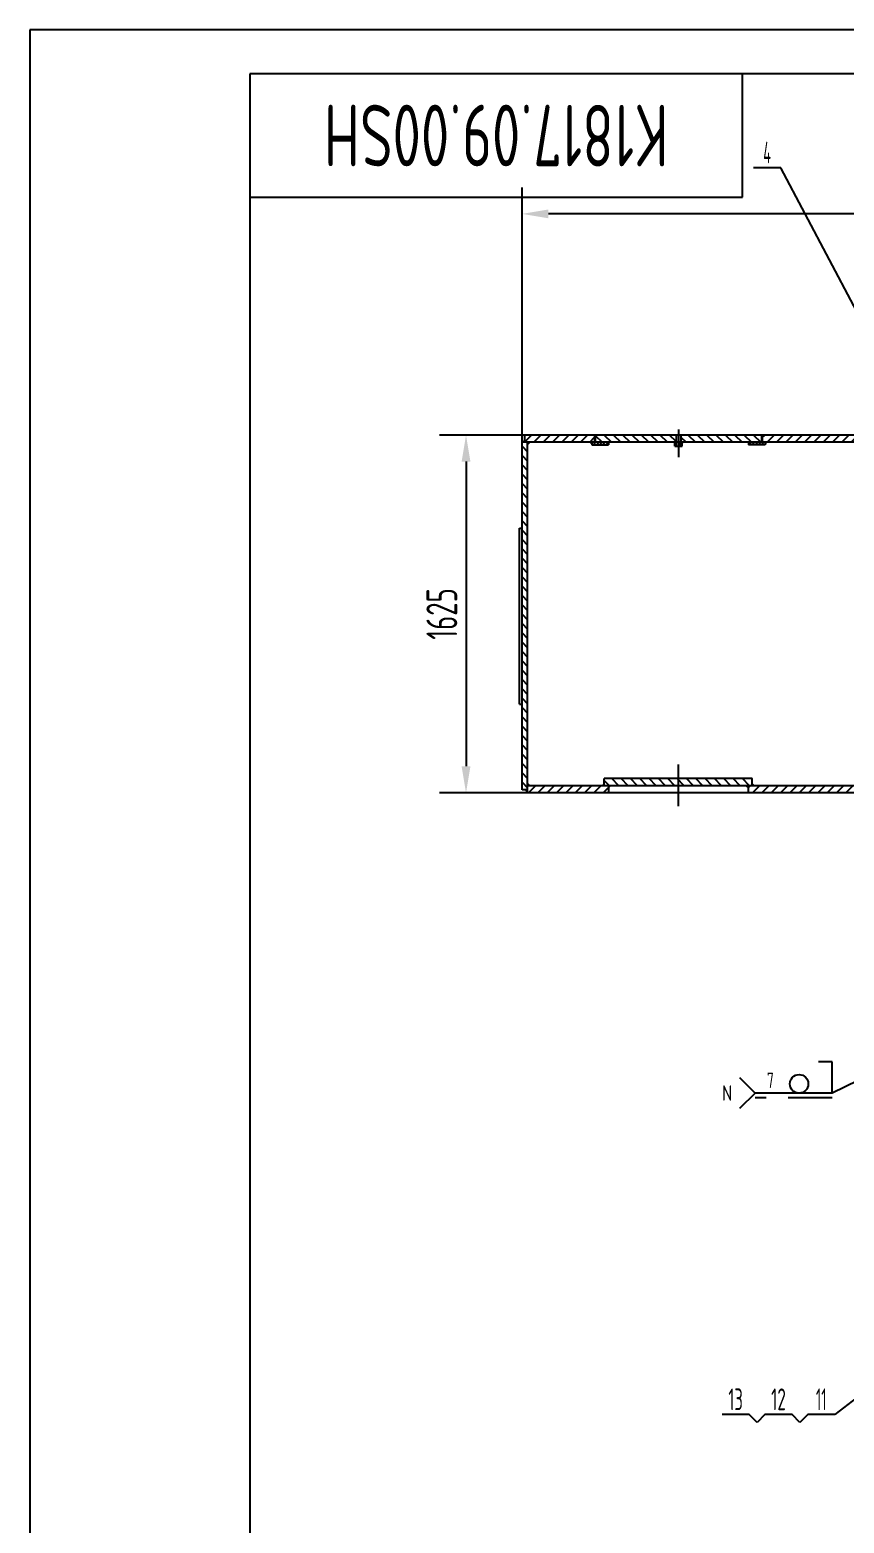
# Model space of a CAD drawing. Header units: millimetres. Extents: x 0 to 16800, y 0 to 12356.
# Drawn here: x 0 to 3701, y 5093 to 11880 of the extents above; entities that cross this region are included whole.
import ezdxf
from ezdxf.enums import TextEntityAlignment as Align

# ---------------------------------------------------------------- set-up
doc = ezdxf.new("R2010")
doc.units = ezdxf.units.MM
doc.header["$LTSCALE"] = 400
doc.linetypes.add('F', pattern=[0.75, 0.5, -0.25])
doc.linetypes.add('G', pattern=[2, 1.25, -0.25, 0.25, -0.25])
for name, color, linetype in [('01', 7, 'Continuous'), ('02', 1, 'Continuous'), ('04', 2, 'F'), ('05', 142, 'G'), ('08', 1, 'Continuous'), ('11', 3, 'Continuous'), ('13', 3, 'Continuous')]:
    doc.layers.add(name, color=color, linetype=linetype)
doc.styles.get("Standard").update_dxf_attribs({"font": 'isocp', "width": 0.707, "bigfont": 'intecad.shx'})
doc.dimstyles.new('INTE', dxfattribs={"dimscale": 40, "dimtxt": 3.5, "dimasz": 3, "dimexe": 3, "dimexo": 0, "dimgap": 1, "dimtad": 1, "dimdec": 1, "dimdsep": 46, "dimtxsty": 'Standard', "dimcen": 0, "dimclrd": 1, "dimclre": 1, "dimclrt": 3, "dimaunit": 1, "dimadec": 0, "dimazin": 0, "dimtfac": 1, "dimtmove": 0, "dimatfit": 0, "dimfxl": 0, "dimarcsym": 0})
pattern_1 = [(135, (-12997.702, -1081.843), (-21.213203, -21.213203), [])]
pattern_2 = [(45, (-12997.702, -1081.843), (-21.213203, 21.213203), [])]

# ---------------------------------------------------------------- blocks, each defined once
blk = doc.blocks.new('*D17')
at = {"layer": '08', "color": 1, "lineweight": -2}
for p, q in [((2275.3, 10037.8), (1862.7, 10037.8)), ((1982.7, 9917.8), (1982.7, 8532.8)), ((2262.3, 8412.8), (1862.7, 8412.8))]:
    blk.add_line(p, q, dxfattribs=at)
at = {"layer": '08', "color": 1}
for points in [[(1962.7, 9917.8), (2002.7, 9917.8), (1982.7, 10037.8)], [(1962.7, 8532.8), (2002.7, 8532.8), (1982.7, 8412.8)]]:
    blk.add_solid(points, dxfattribs=at)
at = {"layer": 'Defpoints', "color": 0}
for p in [(2275.3, 10037.8), (1982.7, 8412.8), (2262.3, 8412.8)]:
    blk.add_point(p, dxfattribs=at)
at = {"layer": '08', "color": 3, "insert": (1872.7, 9225.3), "char_height": 140, "attachment_point": 5, "rotation": 90}
blk.add_mtext('1625', dxfattribs=at)
blk = doc.blocks.new('*D18')
at = {"layer": '08', "color": 1, "lineweight": -2}
for p, q in [((2237.3, 9987.5), (2237.3, 11163.6)), ((11786.9, 10652.9), (11786.9, 11163.6)), ((11666.9, 11043.6), (2357.3, 11043.6))]:
    blk.add_line(p, q, dxfattribs=at)
at = {"layer": '08', "color": 1}
for points in [[(2357.3, 11063.6), (2357.3, 11023.6), (2237.3, 11043.6)], [(11666.9, 11063.6), (11666.9, 11023.6), (11786.9, 11043.6)]]:
    blk.add_solid(points, dxfattribs=at)
at = {"layer": 'Defpoints', "color": 0}
for p in [(2237.3, 11043.6), (11786.9, 10652.9), (2237.3, 9987.5)]:
    blk.add_point(p, dxfattribs=at)
at = {"layer": '08', "color": 3, "insert": (7012.1, 11153.6), "char_height": 140, "attachment_point": 5}
blk.add_mtext('9549.6', dxfattribs=at)
blk = doc.blocks.new('*U156', base_point=(2815.8, 4587.8))
at = {"layer": '01'}
blk.add_circle((2014.6, 4312.6), 42, dxfattribs=at)
at = {"layer": '02'}
for points in [[(2752.9, 4557.1), (2164.6, 4270.6), (1814.6, 4270.6)], [(1743.9, 4341.3), (1814.6, 4270.6), (1743.9, 4199.9)]]:
    blk.add_lwpolyline(points, dxfattribs=at)
blk.add_lwpolyline([(2815.8, 4587.8, 0, 16, 0), (2752.9, 4557.1, 16, 16, 0)], format="xyseb", dxfattribs=at)
at = {"layer": '04'}
blk.add_line((2164.6, 4249.6), (1814.6, 4249.6), dxfattribs=at)
at = {"layer": '13', "width": 0.707}
blk.add_text('7', height=70, dxfattribs=at).set_placement((1868.6, 4293.6))
at = {"layer": '13', "width": 1.010989}
blk.add_text('N', height=70, dxfattribs=at).set_placement((1664.6, 4235.6), (1710.6, 4235.6), align=Align.FIT)
blk = doc.blocks.new('*U170', base_point=(251.96, 168.31))
at = {"layer": '01'}
for p, q in [((251.96, 168.31), (251.96, 182.31)), ((195.96, 168.31), (251.96, 168.31))]:
    blk.add_line(p, q, dxfattribs=at)
blk = doc.blocks.new('*U171')
at = {"layer": '04'}
blk.add_blockref('*U170', (0, 0), dxfattribs=at)
blk = doc.blocks.new('*U172')
at = {"layer": '01'}
for points in [[(415, 292), (25, 292)], [(25, 292), (25, 5)]]:
    blk.add_lwpolyline(points, dxfattribs=at)
at = {"layer": '02'}
for points in [[(420, 297), (0, 297)], [(0, 297), (0, 0)]]:
    blk.add_lwpolyline(points, dxfattribs=at)

msp = doc.modelspace()

# ---------------------------------------------------------------- hatches: boundary and pattern name
h = msp.add_hatch(color=256)
h.paths.add_polyline_path([(2272.34, 10005.81), (2262.34, 10005.81), (2262.34, 9995.81)])
h.paths.add_polyline_path([(2249.34, 10015.81), (2239.34, 10005.81), (2249.34, 10005.81)])
for points in [[(2546.34, 10005.81), (2554.34, 10005.81), (2554.34, 9997.81)], [(2927.36, 10005.81), (2931.86, 10005.81), (2931.86, 10001.31)], [(2969.31, 10005.81), (2964.81, 10005.81), (2964.81, 10001.31)], [(3342.34, 10005.81), (3342.34, 9997.81), (3350.34, 10005.81)], [(2602.84, 8444.81), (2610.84, 8444.81), (2610.84, 8452.81)], [(2629.84, 8444.81), (2637.84, 8444.81), (2629.84, 8436.81)], [(3264.84, 8444.81), (3256.84, 8444.81), (3264.84, 8436.81)], [(3283.84, 8452.81), (3291.84, 8444.81), (3283.84, 8444.81)]]:
    msp.add_hatch(color=256).paths.add_polyline_path(points)
h = msp.add_hatch(color=256)
h.paths.add_polyline_path([(2262.34, 8454.81), (2262.34, 8444.81), (2272.34, 8444.81)])
h.paths.add_polyline_path([(2262.34, 8425.81), (2252.34, 8425.81), (2262.34, 8415.81)])
at = {"layer": '02'}
h = msp.add_hatch(dxfattribs=at)
h.set_pattern_fill('_USER', color=256, scale=30, angle=135, style=0, pattern_type=0)
h.set_pattern_definition(pattern_1)
h.paths.add_polyline_path([(2262.34, 10005.81), (2237.34, 10005.81), (2237.34, 8425.81), (2262.34, 8425.81)])
h = msp.add_hatch(dxfattribs=at)
h.set_pattern_fill('_USER', color=256, scale=30, angle=45, style=0, pattern_type=0)
h.set_pattern_definition(pattern_2)
h.paths.add_polyline_path([(2249.34, 10037.81), (2249.34, 10005.81), (2567.34, 10005.81), (2567.34, 10037.81)])
h = msp.add_hatch(dxfattribs=at)
h.set_pattern_fill('_USER', color=256, scale=10, angle=45, style=0, pattern_type=0)
h.set_pattern_definition([(45, (-12997.702, -1081.843), (-7.071068, 7.071068), [])])
h.paths.add_polyline_path([(2630.34, 9993.81), (2630.34, 10005.81), (2554.34, 10005.81), (2554.34, 9993.81)])
h.paths.add_polyline_path([(3266.34, 10005.81), (3266.34, 9993.81), (3342.34, 9993.81), (3342.34, 10005.81)])
h = msp.add_hatch(dxfattribs=at)
h.set_pattern_fill('_USER', color=256, scale=30, angle=135, style=0, pattern_type=0)
h.set_pattern_definition(pattern_1)
h.paths.add_polyline_path([(2937.34, 10005.81), (2937.34, 10037.81), (2570.34, 10037.81), (2570.34, 10005.81)])
h.paths.add_polyline_path([(3326.34, 10005.81), (3326.34, 10037.81), (2959.34, 10037.81), (2959.34, 10005.81)])
h = msp.add_hatch(dxfattribs=at)
h.set_pattern_fill('_USER', color=256, scale=30, angle=45, style=0, pattern_type=0)
h.set_pattern_definition(pattern_2)
h.paths.add_polyline_path([(5577.34, 10005.81), (5577.34, 10037.81), (3329.34, 10037.81), (3329.34, 10005.81)])
h = msp.add_hatch(dxfattribs=at)
h.set_pattern_fill('_USER', color=256, scale=30, angle=45, style=0, pattern_type=0)
h.set_pattern_definition(pattern_2)
h.paths.add_polyline_path([(4090.84, 8412.81), (4090.84, 8444.81), (3264.84, 8444.81), (3264.84, 8412.81)])
h.paths.add_polyline_path([(2629.84, 8412.81), (2629.84, 8444.81), (2262.34, 8444.81), (2262.34, 8412.81)])
h = msp.add_hatch(dxfattribs=at)
h.set_pattern_fill('_USER', color=256, scale=30, angle=135, style=0, pattern_type=0)
h.set_pattern_definition(pattern_1)
h.paths.add_polyline_path([(3283.84, 8476.81), (2947.34, 8476.81), (2947.34, 8444.81), (3283.84, 8444.81)])
h.paths.add_polyline_path([(2610.84, 8476.81), (2610.84, 8444.81), (2947.34, 8444.81), (2947.34, 8476.81)])

# ---------------------------------------------------------------- linework, layer by layer
for p, q in [((2237.34, 8425.81), (2237.34, 10005.81)), ((6580.34, 10005.81), (2237.34, 10005.81)), ((2249.34, 10015.81), (2239.34, 10005.81)), ((6599.34, 10037.81), (2249.34, 10037.81)), ((2249.34, 10005.81), (2249.34, 10037.81)), ((2262.34, 8412.81), (2262.34, 10005.81)), ((2262.34, 9995.81), (2272.34, 10005.81)), ((2554.34, 9997.81), (2546.34, 10005.81)), ((2554.34, 10005.81), (2554.34, 9993.81)), ((2554.34, 9993.81), (2630.34, 9993.81)), ((2567.34, 10037.81), (2567.34, 10005.81)), ((2570.34, 10037.81), (2570.34, 10005.81)), ((2630.34, 10005.81), (2630.34, 9993.81)), ((2927.36, 10005.81), (2931.86, 10001.31)), ((2937.34, 10037.81), (2937.34, 10005.81)), ((2959.34, 10037.81), (2959.34, 10005.81)), ((2969.31, 10005.81), (2964.81, 10001.31)), ((3266.34, 10005.81), (3266.34, 9993.81)), ((3342.34, 9993.81), (3266.34, 9993.81)), ((3326.34, 10037.81), (3326.34, 10005.81)), ((3329.34, 10037.81), (3329.34, 10005.81)), ((3342.34, 10005.81), (3342.34, 9993.81)), ((3342.34, 9997.81), (3350.34, 10005.81)), ((2225.34, 8815.31), (2225.34, 9615.31)), ((2225.34, 9615.31), (2237.34, 9615.31)), ((2225.34, 8815.31), (2237.34, 8815.31)), ((2262.34, 8425.81), (2237.34, 8425.81)), ((2262.34, 8415.81), (2252.34, 8425.81)), ((2272.34, 8444.81), (2262.34, 8454.81)), ((6586.34, 8444.81), (2262.34, 8444.81)), ((2602.84, 8444.81), (2610.84, 8452.81)), ((3283.84, 8476.81), (2610.84, 8476.81)), ((2610.84, 8444.81), (2610.84, 8476.81)), ((2629.84, 8444.81), (2629.84, 8412.81)), ((2637.84, 8444.81), (2629.84, 8436.81)), ((3256.84, 8444.81), (3264.84, 8436.81)), ((3264.84, 8444.81), (3264.84, 8412.81)), ((3283.84, 8444.81), (3283.84, 8476.81)), ((3291.84, 8444.81), (3283.84, 8452.81)), ((6586.34, 8412.81), (2262.34, 8412.81))]:
    msp.add_line(p, q)
at = {"layer": '01'}
for p, q in [((2931.86, 9987.81), (2931.86, 10005.81)), ((2931.86, 9987.81), (2964.81, 9987.81)), ((2938.34, 9987.81), (2938.34, 10005.81)), ((2958.34, 9987.81), (2958.34, 10005.81)), ((2964.81, 9987.81), (2964.81, 10005.81)), ((3646.62, 7190.16), (3584.85, 7190.16)), ((3646.62, 7047.62), (3646.62, 7190.16))]:
    msp.add_line(p, q, dxfattribs=at)
at = {"layer": '02'}
for p, q in [((3413.35, 11253.49), (3289.35, 11253.49)), ((4072.08, 10005.81), (3413.35, 11253.49)), ((4205.7, 6010.8), (3659.7, 5586.18)), ((3270.28, 5586.18), (3146.28, 5586.18)), ((3305.64, 5550.82), (3270.28, 5586.18)), ((3340.99, 5586.18), (3305.64, 5550.82)), ((3464.99, 5586.18), (3340.99, 5586.18)), ((3500.35, 5550.82), (3464.99, 5586.18)), ((3535.7, 5586.18), (3500.35, 5550.82)), ((3659.7, 5586.18), (3535.7, 5586.18))]:
    msp.add_line(p, q, dxfattribs=at)
at = {"layer": '05'}
for p, q in [((2948.34, 10064.04), (2948.34, 9937.22)), ((2948.34, 9986.76), (2948.34, 10006.86)), ((2947.34, 8540.6), (2947.34, 8351.12))]:
    msp.add_line(p, q, dxfattribs=at)

# ---------------------------------------------------------------- block references
at = {"layer": '01'}
msp.add_blockref('*U156', (4297.84, 7364.78), dxfattribs=at)
at = {"layer": '04', "xscale": 40, "yscale": 40, "zscale": 40}
msp.add_blockref('*U172', (0, 0), dxfattribs=at)
at = {"layer": '04', "xscale": 40, "yscale": 40}
msp.add_blockref('*U171', (3240, 11120), dxfattribs=at)

# ---------------------------------------------------------------- texts
at = {"layer": '11', "width": 0.69384}
msp.add_text('K1817.09.00SH', height=280, rotation=180, dxfattribs=at).set_placement((2902.78, 11540), (1337.22, 11540), align=Align.FIT)
at = {"layer": '11'}
for s, height, width, p, p2 in [('4', 98.99, 0.543846, (3333.85, 11273.49), (3368.85, 11273.49)), ('13', 98.995, 0.609833, (3175.34, 5606.18), (3241.23, 5606.18)), ('12', 98.995, 0.611465, (3369.4, 5606.18), (3436.59, 5606.18)), ('11', 98.995, 0.582235, (3573.21, 5606.18), (3622.2, 5606.18))]:
    msp.add_text(s, height=height, dxfattribs=dict(at, width=width)).set_placement(p, p2, align=Align.FIT)

# ---------------------------------------------------------------- dimensions: what is measured, and where the dimension line sits
at = {"layer": '08'}
dim = msp.add_linear_dim(base=(2237.34, 11043.58), p1=(11786.94, 10652.87), p2=(2237.34, 9987.49), dimstyle='INTE', dxfattribs=at)
dim.commit()
dim.dimension.update_dxf_attribs({"geometry": '*D18', "text_midpoint": (7012.14, 11153.58)})
dim = msp.add_linear_dim(base=(1982.71, 8412.81), p1=(2275.34, 10037.81), p2=(2262.34, 8412.81), angle=90, dimstyle='INTE', dxfattribs=at)
dim.commit()
dim.dimension.update_dxf_attribs({"geometry": '*D17', "text_midpoint": (1982.71, 9225.31), "dimtype": 160})

doc.saveas('drawing.dxf')
